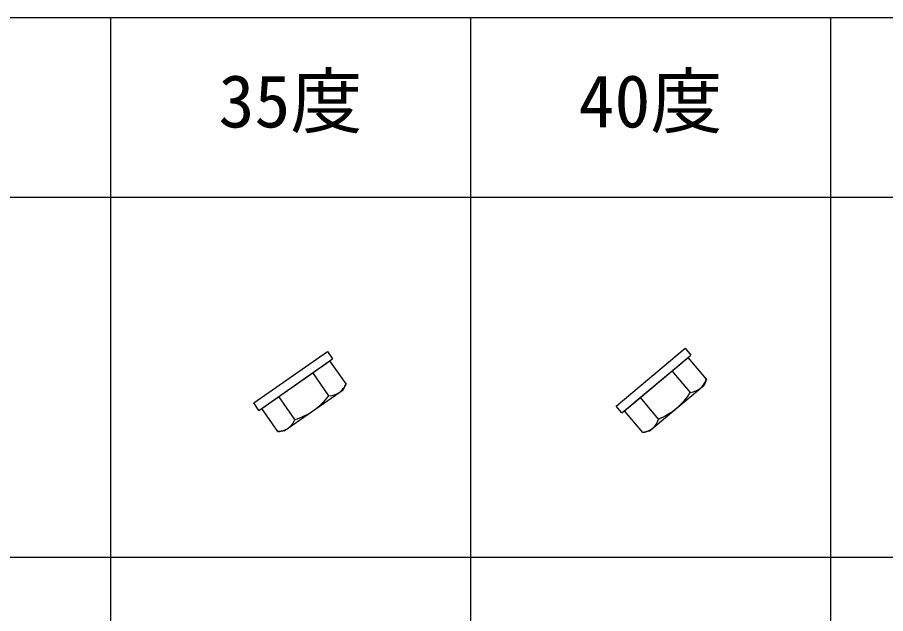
# Model space of a CAD drawing. Units: millimetres, scale not verified. Extents: x -390 to 390, y -260 to 278.
# Drawn here: x -100.4 to -3.9, y 193.7 to 260 of the extents above; entities that cross this region are included whole.
import ezdxf
from ezdxf.enums import TextEntityAlignment as Align

# ---------------------------------------------------------------- set-up
doc = ezdxf.new("R2010")
doc.units = ezdxf.units.MM
doc.header["$LTSCALE"] = 2
doc.layers.add('0-0_0-0', color=3, linetype='Continuous')
doc.layers.add('F-0_ 補助線', color=4, linetype='Continuous')
doc.styles.add('ＭＳ ゴシック', font='')
doc.styles.get('ＭＳ ゴシック').set_extended_font_data('MS Gothic')

msp = doc.modelspace()

# ---------------------------------------------------------------- linework, layer by layer
at = {"layer": '0-0_0-0'}
for p, q in [((-65.904, 222.868), (-65.331, 222.049)), ((-26.17, 223.214), (-25.527, 222.448)), ((-73.522, 216.313), (-65.331, 222.049)), ((-33.187, 216.02), (-25.527, 222.448)), ((-32.895, 216.265), (-25.819, 222.203)), ((-23.799, 219.795), (-25.819, 222.203)), ((-73.21, 216.532), (-65.643, 221.83)), ((-63.84, 219.256), (-65.643, 221.83)), ((-65.732, 217.931), (-67.535, 220.506)), ((-25.568, 218.311), (-27.588, 220.719)), ((-63.84, 219.256), (-64.142, 218.608)), ((-30.172, 213.982), (-24.043, 219.124)), ((-23.799, 219.795), (-24.043, 219.124)), ((-70.696, 214.02), (-64.142, 218.608)), ((-69.515, 215.282), (-71.318, 217.856)), ((-29.106, 215.342), (-31.126, 217.75)), ((-71.407, 213.957), (-73.21, 216.532)), ((-30.875, 213.858), (-32.895, 216.265)), ((-70.696, 214.02), (-71.407, 213.957)), ((-30.172, 213.982), (-30.875, 213.858))]:
    msp.add_line(p, q, dxfattribs=at)
for points in [[(-73.522, 216.313), (-74.096, 217.132), (-65.904, 222.868)], [(-33.187, 216.02), (-33.83, 216.786), (-26.17, 223.214)], [(-70.3, 214.297), (-70.286, 214.307), (-70.271, 214.317), (-70.256, 214.327), (-70.242, 214.338), (-70.227, 214.348), (-70.213, 214.359), (-70.199, 214.369), (-70.184, 214.38), (-70.171, 214.391), (-70.143, 214.414), (-70.104, 214.447), (-70.086, 214.464), (-70.067, 214.481), (-70.048, 214.498), (-70.03, 214.516), (-70.012, 214.534), (-69.994, 214.552), (-69.976, 214.571), (-69.958, 214.59), (-69.941, 214.609), (-69.924, 214.629), (-69.907, 214.649), (-69.89, 214.669), (-69.873, 214.689), (-69.841, 214.731), (-69.809, 214.773), (-69.794, 214.795), (-69.763, 214.839), (-69.748, 214.861), (-69.734, 214.884), (-69.689, 214.954), (-69.661, 215.003), (-69.646, 215.027), (-69.633, 215.052), (-69.619, 215.076), (-69.592, 215.127), (-69.566, 215.178), (-69.541, 215.23), (-69.515, 215.282)], [(-29.802, 214.293), (-29.788, 214.304), (-29.775, 214.315), (-29.761, 214.326), (-29.748, 214.338), (-29.734, 214.35), (-29.721, 214.362), (-29.707, 214.373), (-29.694, 214.386), (-29.681, 214.398), (-29.655, 214.423), (-29.62, 214.459), (-29.603, 214.477), (-29.585, 214.496), (-29.568, 214.515), (-29.552, 214.534), (-29.535, 214.554), (-29.519, 214.573), (-29.503, 214.594), (-29.487, 214.615), (-29.471, 214.635), (-29.456, 214.656), (-29.441, 214.677), (-29.426, 214.699), (-29.411, 214.721), (-29.382, 214.765), (-29.354, 214.81), (-29.341, 214.833), (-29.314, 214.879), (-29.301, 214.902), (-29.289, 214.926), (-29.251, 215), (-29.226, 215.051), (-29.214, 215.077), (-29.203, 215.103), (-29.191, 215.128), (-29.169, 215.181), (-29.147, 215.234), (-29.127, 215.288), (-29.106, 215.342)], [(-71.407, 213.957), (-71.348, 213.963), (-71.289, 213.969), (-71.231, 213.977), (-71.202, 213.981), (-71.173, 213.985), (-71.144, 213.99), (-71.116, 213.995), (-71.087, 214), (-71.059, 214.005), (-71.031, 214.01), (-71.003, 214.016), (-70.975, 214.023), (-70.948, 214.029), (-70.896, 214.041), (-70.87, 214.048), (-70.845, 214.055), (-70.795, 214.07), (-70.77, 214.077), (-70.745, 214.085), (-70.72, 214.094), (-70.696, 214.102), (-70.672, 214.111), (-70.648, 214.12), (-70.624, 214.129), (-70.6, 214.139), (-70.576, 214.149), (-70.553, 214.159), (-70.53, 214.17), (-70.507, 214.18), (-70.485, 214.191), (-70.463, 214.203), (-70.441, 214.214), (-70.419, 214.226), (-70.397, 214.238), (-70.376, 214.251), (-70.361, 214.259), (-70.345, 214.269), (-70.33, 214.278), (-70.3, 214.297)], [(-30.875, 213.858), (-30.817, 213.868), (-30.759, 213.88), (-30.701, 213.892), (-30.673, 213.899), (-30.645, 213.906), (-30.616, 213.913), (-30.588, 213.92), (-30.56, 213.928), (-30.533, 213.935), (-30.505, 213.943), (-30.477, 213.952), (-30.45, 213.96), (-30.423, 213.969), (-30.373, 213.986), (-30.348, 213.995), (-30.324, 214.004), (-30.275, 214.023), (-30.251, 214.033), (-30.227, 214.043), (-30.203, 214.054), (-30.179, 214.064), (-30.156, 214.075), (-30.133, 214.086), (-30.11, 214.097), (-30.087, 214.109), (-30.064, 214.121), (-30.042, 214.134), (-30.02, 214.146), (-29.998, 214.158), (-29.977, 214.171), (-29.956, 214.185), (-29.935, 214.198), (-29.914, 214.211), (-29.894, 214.225), (-29.873, 214.24), (-29.859, 214.25), (-29.845, 214.26), (-29.83, 214.271), (-29.802, 214.293)]]:
    msp.add_lwpolyline(points, dxfattribs=at)
for centre, radius, start, end in [((-65.976, 220.147), 2.314, 307.175, 337.342), ((-26.004, 220.497), 2.314, 312.175, 342.342), ((-65.837, 220.235), 2.306, 272.605, 302.883), ((-32.465, 222.797), 8.228, 310.632, 326.962), ((-25.873, 220.597), 2.306, 277.605, 307.883), ((-72.212, 223.001), 8.228, 305.632, 321.962), ((-72.069, 223.116), 8.24, 288.053, 304.358), ((-32.333, 222.924), 8.24, 293.053, 309.358)]:
    msp.add_arc(centre, radius, start, end, dxfattribs=at)
at = {"layer": 'F-0_ 補助線', "color": 6}
for p, q in [((-390, 260), (390, 260)), ((-390, 240), (390, 240))]:
    msp.add_line(p, q, dxfattribs=at)
at = {"layer": 'F-0_ 補助線'}
for p, q in [((-90, 260), (-90, -260)), ((-50, 260), (-50, -260)), ((-10, 260), (-10, -260)), ((-370, 200), (390, 200))]:
    msp.add_line(p, q, dxfattribs=at)

# ---------------------------------------------------------------- texts
at = {"layer": 'F-0_ 補助線', "color": 7, "style": 'ＭＳ ゴシック'}
for s, p in [('35度', (-78, 246)), ('40度', (-38, 246))]:
    msp.add_text(s, height=5.865, dxfattribs=at).set_placement(p, align=Align.BOTTOM_LEFT)

doc.saveas('drawing.dxf')
